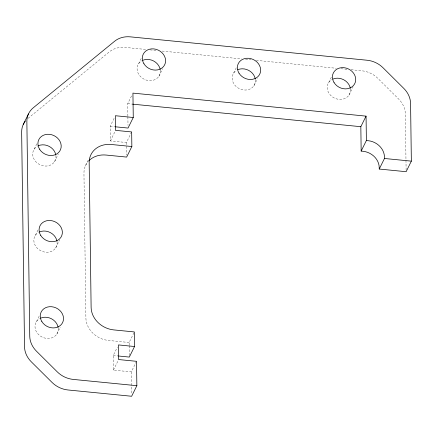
<?xml version="1.0" encoding="UTF-8"?>
<svg xmlns="http://www.w3.org/2000/svg" width="433" height="433" viewBox="0 0 433 433"><rect width="100%" height="100%" fill="white"/><g stroke="black" fill="none" stroke-linecap="round" stroke-linejoin="round"><path stroke-width="0.32" stroke-dasharray="2.17 1.62" d="M34.18 149.169L37.368 142.711M54.498 161.726L58.266 154.099M35.333 235.373L38.526 228.916M85.555 165.552L88.743 159.1M138.582 63.754L141.19 58.477M131.664 131.946L126.441 142.506L110.372 140.92L110.177 126.29L114.815 116.905M55.657 247.93L59.716 239.714M127.881 116.19L127.713 103.671L132.06 94.87M110.372 140.92L115.589 130.36M36.491 321.578L39.392 315.711M158.9 76.316L162.673 68.685M56.81 334.135L60.29 327.094M233.636 73.145L236.532 67.277M136.53 361.317L131.313 371.877L113.446 370.112L113.251 355.482L117.311 347.271M253.954 85.702L257.435 78.66M113.446 370.112L118.669 359.552M129.164 345.144L129.126 342.498L134.349 331.938M328.69 82.535L331.878 76.078M349.009 95.092L353.068 86.876M28.021 118.382L109.403 51.803A23.009 19.761 26.3 0 1 125.169 47.413L146.684 49.541M150.051 49.871L156.773 50.537M162.153 51.067L241.506 58.904M245.538 59.305L250.918 59.835M256.298 60.366L336.322 68.273M341.031 68.733L347.753 69.399M351.114 69.735L361.874 70.796A23.009 19.761 26.3 0 1 377.798 78.313L398.604 98.984A23.009 19.761 26.3 0 1 405.358 113.998L406.122 171.03M127.713 103.671L131.746 104.072M110.177 126.29L114.805 126.745M129.126 342.498L108.575 340.468A23.009 19.761 26.3 0 1 85.896 317.936L83.953 173.157A23.009 19.761 26.3 0 1 88.419 161.249M113.251 355.482L117.938 355.948M127.887 116.85L128.006 125.418M131.313 371.877L131.616 394.284M126.441 142.506L126.615 155.095M129.175 345.81L129.305 355.747M58.222 327.9A11.962 10.278 26.3 0 1 42.039 337.042A11.962 10.278 26.3 0 1 39.69 318.628M57.069 241.69A11.962 10.278 26.3 0 1 40.886 250.837A11.962 10.278 26.3 0 1 38.532 232.424M55.911 155.485A11.962 10.278 26.3 0 1 39.728 164.632A11.962 10.278 26.3 0 1 37.379 146.219M160.313 70.076A11.962 10.278 26.3 0 1 144.129 79.217A11.962 10.278 26.3 0 1 141.78 60.809M255.367 79.466A11.962 10.278 26.3 0 1 239.465 88.743A11.962 10.278 26.3 0 1 236.353 70.487M350.421 88.852A11.962 10.278 26.3 0 1 334.238 97.993A11.962 10.278 26.3 0 1 331.889 79.585"/><path stroke-width="0.65" d="M23.252 124.498L28.47 113.933M133.261 117.495L115.394 115.73L115.589 130.36L131.664 131.946L131.859 146.522L111.308 144.492A23.009 19.761 26.3 0 0 89.176 162.597L91.119 307.376A23.009 19.761 26.3 0 0 113.792 329.908L134.349 331.938L134.544 346.514L118.469 344.922L118.669 359.552L136.53 361.317L136.86 385.7L73.226 379.411A23.009 19.761 26.3 0 1 57.308 371.898L36.507 351.233A23.009 19.761 26.3 0 1 29.753 336.214L26.868 121.543A23.009 19.761 26.3 0 1 33.238 107.822L114.626 41.238A23.009 19.761 26.3 0 1 130.387 36.854L367.097 60.236A23.009 19.761 26.3 0 1 383.016 67.748L403.821 88.424A23.009 19.761 26.3 0 1 410.576 103.438L411.35 161.141L406.132 171.701L379.243 169.043L379.221 167.474A16.562 14.229 26.3 0 0 362.957 151.258L361.165 151.079L366.383 140.519L366.058 116.136L132.931 93.111L133.261 117.495L128.038 128.054L115.47 126.809M131.859 146.522L126.642 157.082L106.085 155.052A23.009 19.761 26.3 0 0 88.868 160.773M134.544 346.514L129.326 357.073L118.61 356.013M136.86 385.7L131.637 396.26L68.008 389.976A23.009 19.761 26.3 0 1 52.084 382.458L31.284 361.793A23.009 19.761 26.3 0 1 24.529 346.773L21.65 132.103A23.009 19.761 26.3 0 1 25.276 121.186M361.165 151.079L360.835 126.696L366.058 116.136M379.243 169.043L384.466 158.483L384.444 156.914A16.562 14.229 26.3 0 0 368.174 140.698L366.383 140.519M132.417 104.136L360.835 126.696M384.466 158.483L411.35 161.141M40.702 318.131A11.962 10.278 26.3 0 1 58.136 327.337M39.549 231.926A11.962 10.278 26.3 0 1 56.977 241.132M38.391 145.721A11.962 10.278 26.3 0 1 55.825 154.927M142.793 60.311A11.962 10.278 26.3 0 1 160.226 69.518M237.847 69.697A11.962 10.278 26.3 0 1 255.281 78.903M332.901 79.087A11.962 10.278 26.3 0 1 350.335 88.294M334.049 82.541A11.962 10.278 26.3 0 0 354.226 84.532A11.962 10.278 26.3 0 0 343.926 67.683A11.962 10.278 26.3 0 0 334.049 82.541M238.994 73.15A11.962 10.278 26.3 0 0 259.172 75.142A11.962 10.278 26.3 0 0 248.872 58.298A11.962 10.278 26.3 0 0 238.994 73.15M40.697 235.379A11.962 10.278 26.3 0 0 60.874 237.371A11.962 10.278 26.3 0 0 50.574 220.527A11.962 10.278 26.3 0 0 40.697 235.379M41.855 321.584A11.962 10.278 26.3 0 0 62.033 323.575A11.962 10.278 26.3 0 0 51.727 306.732A11.962 10.278 26.3 0 0 41.855 321.584M39.538 149.174A11.962 10.278 26.3 0 0 59.716 151.166A11.962 10.278 26.3 0 0 49.416 134.322A11.962 10.278 26.3 0 0 39.538 149.174M143.94 63.759A11.962 10.278 26.3 0 0 164.118 65.751A11.962 10.278 26.3 0 0 153.818 48.907A11.962 10.278 26.3 0 0 143.94 63.759"/></g></svg>
